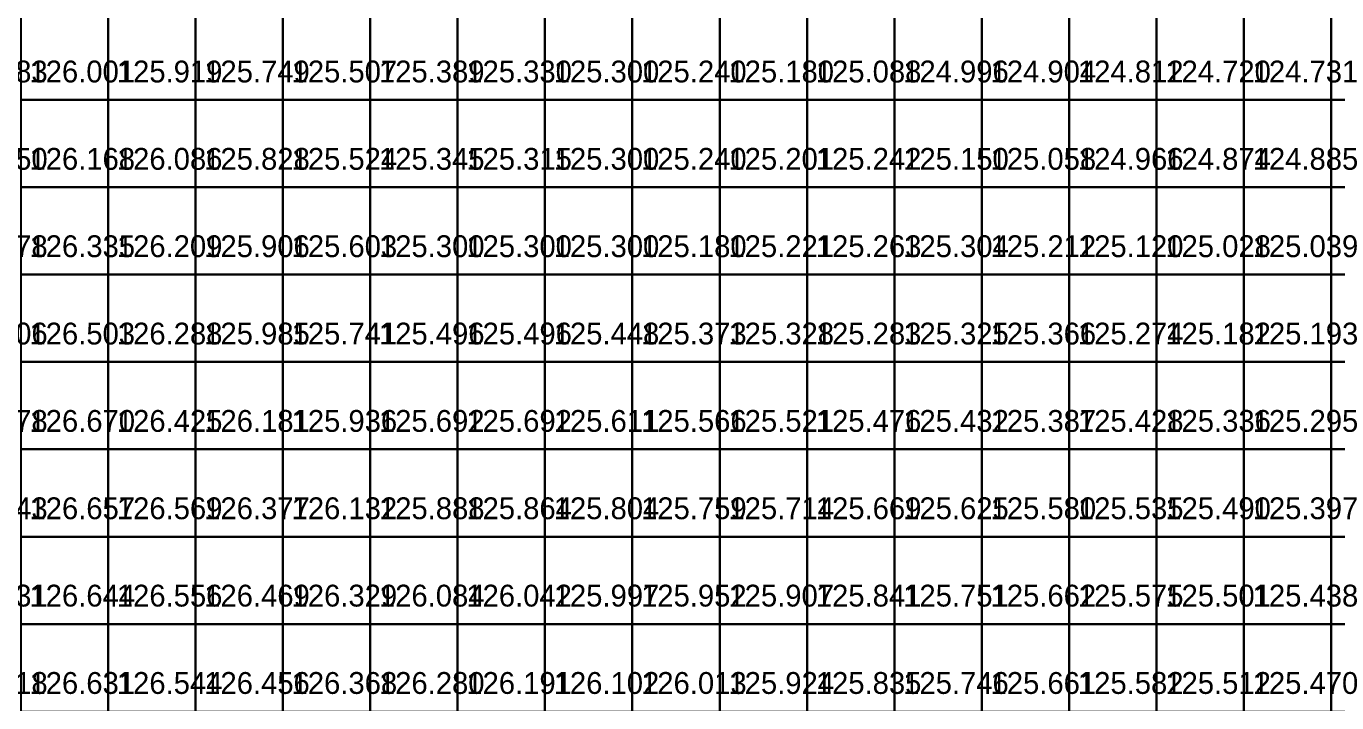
# Model space of a CAD drawing. Header units: metres. Extents: x 287857 to 287978, y 62957 to 63018.
# Drawn here: x 287947.99 to 287962.99, y 62971.93 to 62979.67 of the extents above; entities that cross this region are included whole.
import ezdxf

# ---------------------------------------------------------------- set-up
doc = ezdxf.new("R2010")
doc.units = ezdxf.units.M
for name, color, linetype, true_color in [('SURVEY-INTERP', 7, 'Continuous', 0x94a3b8), ('SURVEY-LEVEL-TXT', 7, 'Continuous', 0x4ade80), ('SURVEY-REAL', 7, 'Continuous', 0x4ade80)]:
    doc.layers.add(name, color=color, linetype=linetype, true_color=true_color)

msp = doc.modelspace()

# ---------------------------------------------------------------- linework, layer by layer
at = {"layer": 'SURVEY-INTERP'}
for points in [[(287947.925, 62978.831, 126.001), (287948.925, 62978.831, 126.001), (287948.925, 62979.831, 126.001), (287947.925, 62979.831, 126.001), (287947.925, 62978.831, 126.001)], [(287948.925, 62978.831, 125.919), (287949.925, 62978.831, 125.919), (287949.925, 62979.831, 125.919), (287948.925, 62979.831, 125.919), (287948.925, 62978.831, 125.919)], [(287949.925, 62978.831, 125.749), (287950.925, 62978.831, 125.749), (287950.925, 62979.831, 125.749), (287949.925, 62979.831, 125.749), (287949.925, 62978.831, 125.749)], [(287950.925, 62978.831, 125.507), (287951.925, 62978.831, 125.507), (287951.925, 62979.831, 125.507), (287950.925, 62979.831, 125.507), (287950.925, 62978.831, 125.507)], [(287951.925, 62978.831, 125.389), (287952.925, 62978.831, 125.389), (287952.925, 62979.831, 125.389), (287951.925, 62979.831, 125.389), (287951.925, 62978.831, 125.389)], [(287952.925, 62978.831, 125.33), (287953.925, 62978.831, 125.33), (287953.925, 62979.831, 125.33), (287952.925, 62979.831, 125.33), (287952.925, 62978.831, 125.33)], [(287953.925, 62978.831, 125.3), (287954.925, 62978.831, 125.3), (287954.925, 62979.831, 125.3), (287953.925, 62979.831, 125.3), (287953.925, 62978.831, 125.3)], [(287954.925, 62978.831, 125.24), (287955.925, 62978.831, 125.24), (287955.925, 62979.831, 125.24), (287954.925, 62979.831, 125.24), (287954.925, 62978.831, 125.24)], [(287956.925, 62978.831, 125.088), (287957.925, 62978.831, 125.088), (287957.925, 62979.831, 125.088), (287956.925, 62979.831, 125.088), (287956.925, 62978.831, 125.088)], [(287957.925, 62978.831, 124.996), (287958.925, 62978.831, 124.996), (287958.925, 62979.831, 124.996), (287957.925, 62979.831, 124.996), (287957.925, 62978.831, 124.996)], [(287958.925, 62978.831, 124.904), (287959.925, 62978.831, 124.904), (287959.925, 62979.831, 124.904), (287958.925, 62979.831, 124.904), (287958.925, 62978.831, 124.904)], [(287959.925, 62978.831, 124.812), (287960.925, 62978.831, 124.812), (287960.925, 62979.831, 124.812), (287959.925, 62979.831, 124.812), (287959.925, 62978.831, 124.812)], [(287961.925, 62978.831, 124.731), (287962.925, 62978.831, 124.731), (287962.925, 62979.831, 124.731), (287961.925, 62979.831, 124.731), (287961.925, 62978.831, 124.731)], [(287962.925, 62978.831, 124.743), (287963.925, 62978.831, 124.743), (287963.925, 62979.831, 124.743), (287962.925, 62979.831, 124.743), (287962.925, 62978.831, 124.743)], [(287947.925, 62977.831, 126.168), (287948.925, 62977.831, 126.168), (287948.925, 62978.831, 126.168), (287947.925, 62978.831, 126.168), (287947.925, 62977.831, 126.168)], [(287948.925, 62977.831, 126.086), (287949.925, 62977.831, 126.086), (287949.925, 62978.831, 126.086), (287948.925, 62978.831, 126.086), (287948.925, 62977.831, 126.086)], [(287949.925, 62977.831, 125.828), (287950.925, 62977.831, 125.828), (287950.925, 62978.831, 125.828), (287949.925, 62978.831, 125.828), (287949.925, 62977.831, 125.828)], [(287950.925, 62977.831, 125.524), (287951.925, 62977.831, 125.524), (287951.925, 62978.831, 125.524), (287950.925, 62978.831, 125.524), (287950.925, 62977.831, 125.524)], [(287951.925, 62977.831, 125.345), (287952.925, 62977.831, 125.345), (287952.925, 62978.831, 125.345), (287951.925, 62978.831, 125.345), (287951.925, 62977.831, 125.345)], [(287952.925, 62977.831, 125.315), (287953.925, 62977.831, 125.315), (287953.925, 62978.831, 125.315), (287952.925, 62978.831, 125.315), (287952.925, 62977.831, 125.315)], [(287953.925, 62977.831, 125.3), (287954.925, 62977.831, 125.3), (287954.925, 62978.831, 125.3), (287953.925, 62978.831, 125.3), (287953.925, 62977.831, 125.3)], [(287954.925, 62977.831, 125.24), (287955.925, 62977.831, 125.24), (287955.925, 62978.831, 125.24), (287954.925, 62978.831, 125.24), (287954.925, 62977.831, 125.24)], [(287955.925, 62977.831, 125.201), (287956.925, 62977.831, 125.201), (287956.925, 62978.831, 125.201), (287955.925, 62978.831, 125.201), (287955.925, 62977.831, 125.201)], [(287956.925, 62977.831, 125.242), (287957.925, 62977.831, 125.242), (287957.925, 62978.831, 125.242), (287956.925, 62978.831, 125.242), (287956.925, 62977.831, 125.242)], [(287957.925, 62977.831, 125.15), (287958.925, 62977.831, 125.15), (287958.925, 62978.831, 125.15), (287957.925, 62978.831, 125.15), (287957.925, 62977.831, 125.15)], [(287958.925, 62977.831, 125.058), (287959.925, 62977.831, 125.058), (287959.925, 62978.831, 125.058), (287958.925, 62978.831, 125.058), (287958.925, 62977.831, 125.058)], [(287959.925, 62977.831, 124.966), (287960.925, 62977.831, 124.966), (287960.925, 62978.831, 124.966), (287959.925, 62978.831, 124.966), (287959.925, 62977.831, 124.966)], [(287960.925, 62977.831, 124.874), (287961.925, 62977.831, 124.874), (287961.925, 62978.831, 124.874), (287960.925, 62978.831, 124.874), (287960.925, 62977.831, 124.874)], [(287961.925, 62977.831, 124.885), (287962.925, 62977.831, 124.885), (287962.925, 62978.831, 124.885), (287961.925, 62978.831, 124.885), (287961.925, 62977.831, 124.885)], [(287962.925, 62977.831, 124.897), (287963.925, 62977.831, 124.897), (287963.925, 62978.831, 124.897), (287962.925, 62978.831, 124.897), (287962.925, 62977.831, 124.897)], [(287947.925, 62976.831, 126.335), (287948.925, 62976.831, 126.335), (287948.925, 62977.831, 126.335), (287947.925, 62977.831, 126.335), (287947.925, 62976.831, 126.335)], [(287948.925, 62976.831, 126.209), (287949.925, 62976.831, 126.209), (287949.925, 62977.831, 126.209), (287948.925, 62977.831, 126.209), (287948.925, 62976.831, 126.209)], [(287949.925, 62976.831, 125.906), (287950.925, 62976.831, 125.906), (287950.925, 62977.831, 125.906), (287949.925, 62977.831, 125.906), (287949.925, 62976.831, 125.906)], [(287950.925, 62976.831, 125.603), (287951.925, 62976.831, 125.603), (287951.925, 62977.831, 125.603), (287950.925, 62977.831, 125.603), (287950.925, 62976.831, 125.603)], [(287952.925, 62976.831, 125.3), (287953.925, 62976.831, 125.3), (287953.925, 62977.831, 125.3), (287952.925, 62977.831, 125.3), (287952.925, 62976.831, 125.3)], [(287955.925, 62976.831, 125.221), (287956.925, 62976.831, 125.221), (287956.925, 62977.831, 125.221), (287955.925, 62977.831, 125.221), (287955.925, 62976.831, 125.221)], [(287956.925, 62976.831, 125.263), (287957.925, 62976.831, 125.263), (287957.925, 62977.831, 125.263), (287956.925, 62977.831, 125.263), (287956.925, 62976.831, 125.263)], [(287957.925, 62976.831, 125.304), (287958.925, 62976.831, 125.304), (287958.925, 62977.831, 125.304), (287957.925, 62977.831, 125.304), (287957.925, 62976.831, 125.304)], [(287958.925, 62976.831, 125.212), (287959.925, 62976.831, 125.212), (287959.925, 62977.831, 125.212), (287958.925, 62977.831, 125.212), (287958.925, 62976.831, 125.212)], [(287959.925, 62976.831, 125.12), (287960.925, 62976.831, 125.12), (287960.925, 62977.831, 125.12), (287959.925, 62977.831, 125.12), (287959.925, 62976.831, 125.12)], [(287960.925, 62976.831, 125.028), (287961.925, 62976.831, 125.028), (287961.925, 62977.831, 125.028), (287960.925, 62977.831, 125.028), (287960.925, 62976.831, 125.028)], [(287961.925, 62976.831, 125.039), (287962.925, 62976.831, 125.039), (287962.925, 62977.831, 125.039), (287961.925, 62977.831, 125.039), (287961.925, 62976.831, 125.039)], [(287962.925, 62976.831, 124.998), (287963.925, 62976.831, 124.998), (287963.925, 62977.831, 124.998), (287962.925, 62977.831, 124.998), (287962.925, 62976.831, 124.998)], [(287947.925, 62975.831, 126.503), (287948.925, 62975.831, 126.503), (287948.925, 62976.831, 126.503), (287947.925, 62976.831, 126.503), (287947.925, 62975.831, 126.503)], [(287948.925, 62975.831, 126.288), (287949.925, 62975.831, 126.288), (287949.925, 62976.831, 126.288), (287948.925, 62976.831, 126.288), (287948.925, 62975.831, 126.288)], [(287949.925, 62975.831, 125.985), (287950.925, 62975.831, 125.985), (287950.925, 62976.831, 125.985), (287949.925, 62976.831, 125.985), (287949.925, 62975.831, 125.985)], [(287950.925, 62975.831, 125.741), (287951.925, 62975.831, 125.741), (287951.925, 62976.831, 125.741), (287950.925, 62976.831, 125.741), (287950.925, 62975.831, 125.741)], [(287951.925, 62975.831, 125.496), (287952.925, 62975.831, 125.496), (287952.925, 62976.831, 125.496), (287951.925, 62976.831, 125.496), (287951.925, 62975.831, 125.496)], [(287952.925, 62975.831, 125.496), (287953.925, 62975.831, 125.496), (287953.925, 62976.831, 125.496), (287952.925, 62976.831, 125.496), (287952.925, 62975.831, 125.496)], [(287953.925, 62975.831, 125.448), (287954.925, 62975.831, 125.448), (287954.925, 62976.831, 125.448), (287953.925, 62976.831, 125.448), (287953.925, 62975.831, 125.448)], [(287954.925, 62975.831, 125.373), (287955.925, 62975.831, 125.373), (287955.925, 62976.831, 125.373), (287954.925, 62976.831, 125.373), (287954.925, 62975.831, 125.373)], [(287955.925, 62975.831, 125.328), (287956.925, 62975.831, 125.328), (287956.925, 62976.831, 125.328), (287955.925, 62976.831, 125.328), (287955.925, 62975.831, 125.328)], [(287956.925, 62975.831, 125.283), (287957.925, 62975.831, 125.283), (287957.925, 62976.831, 125.283), (287956.925, 62976.831, 125.283), (287956.925, 62975.831, 125.283)], [(287957.925, 62975.831, 125.325), (287958.925, 62975.831, 125.325), (287958.925, 62976.831, 125.325), (287957.925, 62976.831, 125.325), (287957.925, 62975.831, 125.325)], [(287958.925, 62975.831, 125.366), (287959.925, 62975.831, 125.366), (287959.925, 62976.831, 125.366), (287958.925, 62976.831, 125.366), (287958.925, 62975.831, 125.366)], [(287959.925, 62975.831, 125.274), (287960.925, 62975.831, 125.274), (287960.925, 62976.831, 125.274), (287959.925, 62976.831, 125.274), (287959.925, 62975.831, 125.274)], [(287960.925, 62975.831, 125.182), (287961.925, 62975.831, 125.182), (287961.925, 62976.831, 125.182), (287960.925, 62976.831, 125.182), (287960.925, 62975.831, 125.182)], [(287961.925, 62975.831, 125.193), (287962.925, 62975.831, 125.193), (287962.925, 62976.831, 125.193), (287961.925, 62976.831, 125.193), (287961.925, 62975.831, 125.193)], [(287962.925, 62975.831, 125.1), (287963.925, 62975.831, 125.1), (287963.925, 62976.831, 125.1), (287962.925, 62976.831, 125.1), (287962.925, 62975.831, 125.1)], [(287948.925, 62974.831, 126.425), (287949.925, 62974.831, 126.425), (287949.925, 62975.831, 126.425), (287948.925, 62975.831, 126.425), (287948.925, 62974.831, 126.425)], [(287949.925, 62974.831, 126.181), (287950.925, 62974.831, 126.181), (287950.925, 62975.831, 126.181), (287949.925, 62975.831, 126.181), (287949.925, 62974.831, 126.181)], [(287950.925, 62974.831, 125.936), (287951.925, 62974.831, 125.936), (287951.925, 62975.831, 125.936), (287950.925, 62975.831, 125.936), (287950.925, 62974.831, 125.936)], [(287951.925, 62974.831, 125.692), (287952.925, 62974.831, 125.692), (287952.925, 62975.831, 125.692), (287951.925, 62975.831, 125.692), (287951.925, 62974.831, 125.692)], [(287952.925, 62974.831, 125.692), (287953.925, 62974.831, 125.692), (287953.925, 62975.831, 125.692), (287952.925, 62975.831, 125.692), (287952.925, 62974.831, 125.692)], [(287953.925, 62974.831, 125.611), (287954.925, 62974.831, 125.611), (287954.925, 62975.831, 125.611), (287953.925, 62975.831, 125.611), (287953.925, 62974.831, 125.611)], [(287954.925, 62974.831, 125.566), (287955.925, 62974.831, 125.566), (287955.925, 62975.831, 125.566), (287954.925, 62975.831, 125.566), (287954.925, 62974.831, 125.566)], [(287955.925, 62974.831, 125.521), (287956.925, 62974.831, 125.521), (287956.925, 62975.831, 125.521), (287955.925, 62975.831, 125.521), (287955.925, 62974.831, 125.521)], [(287956.925, 62974.831, 125.476), (287957.925, 62974.831, 125.476), (287957.925, 62975.831, 125.476), (287956.925, 62975.831, 125.476), (287956.925, 62974.831, 125.476)], [(287957.925, 62974.831, 125.432), (287958.925, 62974.831, 125.432), (287958.925, 62975.831, 125.432), (287957.925, 62975.831, 125.432), (287957.925, 62974.831, 125.432)], [(287958.925, 62974.831, 125.387), (287959.925, 62974.831, 125.387), (287959.925, 62975.831, 125.387), (287958.925, 62975.831, 125.387), (287958.925, 62974.831, 125.387)], [(287959.925, 62974.831, 125.428), (287960.925, 62974.831, 125.428), (287960.925, 62975.831, 125.428), (287959.925, 62975.831, 125.428), (287959.925, 62974.831, 125.428)], [(287960.925, 62974.831, 125.336), (287961.925, 62974.831, 125.336), (287961.925, 62975.831, 125.336), (287960.925, 62975.831, 125.336), (287960.925, 62974.831, 125.336)], [(287961.925, 62974.831, 125.295), (287962.925, 62974.831, 125.295), (287962.925, 62975.831, 125.295), (287961.925, 62975.831, 125.295), (287961.925, 62974.831, 125.295)], [(287962.925, 62974.831, 125.202), (287963.925, 62974.831, 125.202), (287963.925, 62975.831, 125.202), (287962.925, 62975.831, 125.202), (287962.925, 62974.831, 125.202)], [(287947.925, 62973.831, 126.657), (287948.925, 62973.831, 126.657), (287948.925, 62974.831, 126.657), (287947.925, 62974.831, 126.657), (287947.925, 62973.831, 126.657)], [(287948.925, 62973.831, 126.569), (287949.925, 62973.831, 126.569), (287949.925, 62974.831, 126.569), (287948.925, 62974.831, 126.569), (287948.925, 62973.831, 126.569)], [(287949.925, 62973.831, 126.377), (287950.925, 62973.831, 126.377), (287950.925, 62974.831, 126.377), (287949.925, 62974.831, 126.377), (287949.925, 62973.831, 126.377)], [(287950.925, 62973.831, 126.132), (287951.925, 62973.831, 126.132), (287951.925, 62974.831, 126.132), (287950.925, 62974.831, 126.132), (287950.925, 62973.831, 126.132)], [(287951.925, 62973.831, 125.888), (287952.925, 62973.831, 125.888), (287952.925, 62974.831, 125.888), (287951.925, 62974.831, 125.888), (287951.925, 62973.831, 125.888)], [(287952.925, 62973.831, 125.864), (287953.925, 62973.831, 125.864), (287953.925, 62974.831, 125.864), (287952.925, 62974.831, 125.864), (287952.925, 62973.831, 125.864)], [(287953.925, 62973.831, 125.804), (287954.925, 62973.831, 125.804), (287954.925, 62974.831, 125.804), (287953.925, 62974.831, 125.804), (287953.925, 62973.831, 125.804)], [(287954.925, 62973.831, 125.759), (287955.925, 62973.831, 125.759), (287955.925, 62974.831, 125.759), (287954.925, 62974.831, 125.759), (287954.925, 62973.831, 125.759)], [(287955.925, 62973.831, 125.714), (287956.925, 62973.831, 125.714), (287956.925, 62974.831, 125.714), (287955.925, 62974.831, 125.714), (287955.925, 62973.831, 125.714)], [(287956.925, 62973.831, 125.669), (287957.925, 62973.831, 125.669), (287957.925, 62974.831, 125.669), (287956.925, 62974.831, 125.669), (287956.925, 62973.831, 125.669)], [(287957.925, 62973.831, 125.625), (287958.925, 62973.831, 125.625), (287958.925, 62974.831, 125.625), (287957.925, 62974.831, 125.625), (287957.925, 62973.831, 125.625)], [(287958.925, 62973.831, 125.58), (287959.925, 62973.831, 125.58), (287959.925, 62974.831, 125.58), (287958.925, 62974.831, 125.58), (287958.925, 62973.831, 125.58)], [(287959.925, 62973.831, 125.535), (287960.925, 62973.831, 125.535), (287960.925, 62974.831, 125.535), (287959.925, 62974.831, 125.535), (287959.925, 62973.831, 125.535)], [(287961.925, 62973.831, 125.397), (287962.925, 62973.831, 125.397), (287962.925, 62974.831, 125.397), (287961.925, 62974.831, 125.397), (287961.925, 62973.831, 125.397)], [(287962.925, 62973.831, 125.304), (287963.925, 62973.831, 125.304), (287963.925, 62974.831, 125.304), (287962.925, 62974.831, 125.304), (287962.925, 62973.831, 125.304)], [(287947.925, 62972.831, 126.644), (287948.925, 62972.831, 126.644), (287948.925, 62973.831, 126.644), (287947.925, 62973.831, 126.644), (287947.925, 62972.831, 126.644)], [(287948.925, 62972.831, 126.556), (287949.925, 62972.831, 126.556), (287949.925, 62973.831, 126.556), (287948.925, 62973.831, 126.556), (287948.925, 62972.831, 126.556)], [(287949.925, 62972.831, 126.469), (287950.925, 62972.831, 126.469), (287950.925, 62973.831, 126.469), (287949.925, 62973.831, 126.469), (287949.925, 62972.831, 126.469)], [(287950.925, 62972.831, 126.329), (287951.925, 62972.831, 126.329), (287951.925, 62973.831, 126.329), (287950.925, 62973.831, 126.329), (287950.925, 62972.831, 126.329)], [(287951.925, 62972.831, 126.084), (287952.925, 62972.831, 126.084), (287952.925, 62973.831, 126.084), (287951.925, 62973.831, 126.084), (287951.925, 62972.831, 126.084)], [(287952.925, 62972.831, 126.042), (287953.925, 62972.831, 126.042), (287953.925, 62973.831, 126.042), (287952.925, 62973.831, 126.042), (287952.925, 62972.831, 126.042)], [(287953.925, 62972.831, 125.997), (287954.925, 62972.831, 125.997), (287954.925, 62973.831, 125.997), (287953.925, 62973.831, 125.997), (287953.925, 62972.831, 125.997)], [(287954.925, 62972.831, 125.952), (287955.925, 62972.831, 125.952), (287955.925, 62973.831, 125.952), (287954.925, 62973.831, 125.952), (287954.925, 62972.831, 125.952)], [(287955.925, 62972.831, 125.907), (287956.925, 62972.831, 125.907), (287956.925, 62973.831, 125.907), (287955.925, 62973.831, 125.907), (287955.925, 62972.831, 125.907)], [(287956.925, 62972.831, 125.841), (287957.925, 62972.831, 125.841), (287957.925, 62973.831, 125.841), (287956.925, 62973.831, 125.841), (287956.925, 62972.831, 125.841)], [(287957.925, 62972.831, 125.751), (287958.925, 62972.831, 125.751), (287958.925, 62973.831, 125.751), (287957.925, 62973.831, 125.751), (287957.925, 62972.831, 125.751)], [(287958.925, 62972.831, 125.662), (287959.925, 62972.831, 125.662), (287959.925, 62973.831, 125.662), (287958.925, 62973.831, 125.662), (287958.925, 62972.831, 125.662)], [(287959.925, 62972.831, 125.575), (287960.925, 62972.831, 125.575), (287960.925, 62973.831, 125.575), (287959.925, 62973.831, 125.575), (287959.925, 62972.831, 125.575)], [(287960.925, 62972.831, 125.501), (287961.925, 62972.831, 125.501), (287961.925, 62973.831, 125.501), (287960.925, 62973.831, 125.501), (287960.925, 62972.831, 125.501)], [(287961.925, 62972.831, 125.438), (287962.925, 62972.831, 125.438), (287962.925, 62973.831, 125.438), (287961.925, 62973.831, 125.438), (287961.925, 62972.831, 125.438)], [(287962.925, 62972.831, 125.355), (287963.925, 62972.831, 125.355), (287963.925, 62973.831, 125.355), (287962.925, 62973.831, 125.355), (287962.925, 62972.831, 125.355)], [(287947.925, 62971.831, 126.631), (287948.925, 62971.831, 126.631), (287948.925, 62972.831, 126.631), (287947.925, 62972.831, 126.631), (287947.925, 62971.831, 126.631)], [(287948.925, 62971.831, 126.544), (287949.925, 62971.831, 126.544), (287949.925, 62972.831, 126.544), (287948.925, 62972.831, 126.544), (287948.925, 62971.831, 126.544)], [(287949.925, 62971.831, 126.456), (287950.925, 62971.831, 126.456), (287950.925, 62972.831, 126.456), (287949.925, 62972.831, 126.456), (287949.925, 62971.831, 126.456)], [(287950.925, 62971.831, 126.368), (287951.925, 62971.831, 126.368), (287951.925, 62972.831, 126.368), (287950.925, 62972.831, 126.368), (287950.925, 62971.831, 126.368)], [(287952.925, 62971.831, 126.191), (287953.925, 62971.831, 126.191), (287953.925, 62972.831, 126.191), (287952.925, 62972.831, 126.191), (287952.925, 62971.831, 126.191)], [(287953.925, 62971.831, 126.102), (287954.925, 62971.831, 126.102), (287954.925, 62972.831, 126.102), (287953.925, 62972.831, 126.102), (287953.925, 62971.831, 126.102)], [(287954.925, 62971.831, 126.013), (287955.925, 62971.831, 126.013), (287955.925, 62972.831, 126.013), (287954.925, 62972.831, 126.013), (287954.925, 62971.831, 126.013)], [(287955.925, 62971.831, 125.924), (287956.925, 62971.831, 125.924), (287956.925, 62972.831, 125.924), (287955.925, 62972.831, 125.924), (287955.925, 62971.831, 125.924)], [(287956.925, 62971.831, 125.835), (287957.925, 62971.831, 125.835), (287957.925, 62972.831, 125.835), (287956.925, 62972.831, 125.835), (287956.925, 62971.831, 125.835)], [(287957.925, 62971.831, 125.746), (287958.925, 62971.831, 125.746), (287958.925, 62972.831, 125.746), (287957.925, 62972.831, 125.746), (287957.925, 62971.831, 125.746)], [(287958.925, 62971.831, 125.661), (287959.925, 62971.831, 125.661), (287959.925, 62972.831, 125.661), (287958.925, 62972.831, 125.661), (287958.925, 62971.831, 125.661)], [(287959.925, 62971.831, 125.582), (287960.925, 62971.831, 125.582), (287960.925, 62972.831, 125.582), (287959.925, 62972.831, 125.582), (287959.925, 62971.831, 125.582)], [(287960.925, 62971.831, 125.512), (287961.925, 62971.831, 125.512), (287961.925, 62972.831, 125.512), (287960.925, 62972.831, 125.512), (287960.925, 62971.831, 125.512)], [(287962.925, 62971.831, 125.382), (287963.925, 62971.831, 125.382), (287963.925, 62972.831, 125.382), (287962.925, 62972.831, 125.382), (287962.925, 62971.831, 125.382)]]:
    msp.add_polyline3d(points, dxfattribs=at)
at = {"layer": 'SURVEY-REAL'}
for points in [[(287955.925, 62978.831, 125.18), (287956.925, 62978.831, 125.18), (287956.925, 62979.831, 125.18), (287955.925, 62979.831, 125.18), (287955.925, 62978.831, 125.18)], [(287960.925, 62978.831, 124.72), (287961.925, 62978.831, 124.72), (287961.925, 62979.831, 124.72), (287960.925, 62979.831, 124.72), (287960.925, 62978.831, 124.72)], [(287951.925, 62976.831, 125.3), (287952.925, 62976.831, 125.3), (287952.925, 62977.831, 125.3), (287951.925, 62977.831, 125.3), (287951.925, 62976.831, 125.3)], [(287953.925, 62976.831, 125.3), (287954.925, 62976.831, 125.3), (287954.925, 62977.831, 125.3), (287953.925, 62977.831, 125.3), (287953.925, 62976.831, 125.3)], [(287954.925, 62976.831, 125.18), (287955.925, 62976.831, 125.18), (287955.925, 62977.831, 125.18), (287954.925, 62977.831, 125.18), (287954.925, 62976.831, 125.18)], [(287947.925, 62974.831, 126.67), (287948.925, 62974.831, 126.67), (287948.925, 62975.831, 126.67), (287947.925, 62975.831, 126.67), (287947.925, 62974.831, 126.67)], [(287960.925, 62973.831, 125.49), (287961.925, 62973.831, 125.49), (287961.925, 62974.831, 125.49), (287960.925, 62974.831, 125.49), (287960.925, 62973.831, 125.49)], [(287951.925, 62971.831, 126.28), (287952.925, 62971.831, 126.28), (287952.925, 62972.831, 126.28), (287951.925, 62972.831, 126.28), (287951.925, 62971.831, 126.28)], [(287961.925, 62971.831, 125.47), (287962.925, 62971.831, 125.47), (287962.925, 62972.831, 125.47), (287961.925, 62972.831, 125.47), (287961.925, 62971.831, 125.47)]]:
    msp.add_polyline3d(points, dxfattribs=at)

# ---------------------------------------------------------------- texts
at = {"layer": 'SURVEY-LEVEL-TXT'}
for s, p in [('126.083', (287947.025, 62979.031, 126.083)), ('126.001', (287948.025, 62979.031, 126.001)), ('125.919', (287949.025, 62979.031, 125.919)), ('125.749', (287950.025, 62979.031, 125.749)), ('125.507', (287951.025, 62979.031, 125.507)), ('125.389', (287952.025, 62979.031, 125.389)), ('125.330', (287953.025, 62979.031, 125.33)), ('125.300', (287954.025, 62979.031, 125.3)), ('125.240', (287955.025, 62979.031, 125.24)), ('125.180', (287956.025, 62979.031, 125.18)), ('125.088', (287957.025, 62979.031, 125.088)), ('124.996', (287958.025, 62979.031, 124.996)), ('124.904', (287959.025, 62979.031, 124.904)), ('124.812', (287960.025, 62979.031, 124.812)), ('124.720', (287961.025, 62979.031, 124.72)), ('124.731', (287962.025, 62979.031, 124.731)), ('126.250', (287947.025, 62978.031, 126.25)), ('126.168', (287948.025, 62978.031, 126.168)), ('126.086', (287949.025, 62978.031, 126.086)), ('125.828', (287950.025, 62978.031, 125.828)), ('125.524', (287951.025, 62978.031, 125.524)), ('125.345', (287952.025, 62978.031, 125.345)), ('125.315', (287953.025, 62978.031, 125.315)), ('125.300', (287954.025, 62978.031, 125.3)), ('125.240', (287955.025, 62978.031, 125.24)), ('125.201', (287956.025, 62978.031, 125.201)), ('125.242', (287957.025, 62978.031, 125.242)), ('125.150', (287958.025, 62978.031, 125.15)), ('125.058', (287959.025, 62978.031, 125.058)), ('124.966', (287960.025, 62978.031, 124.966)), ('124.874', (287961.025, 62978.031, 124.874)), ('124.885', (287962.025, 62978.031, 124.885)), ('126.378', (287947.025, 62977.031, 126.378)), ('126.335', (287948.025, 62977.031, 126.335)), ('126.209', (287949.025, 62977.031, 126.209)), ('125.906', (287950.025, 62977.031, 125.906)), ('125.603', (287951.025, 62977.031, 125.603)), ('125.300', (287952.025, 62977.031, 125.3)), ('125.300', (287953.025, 62977.031, 125.3)), ('125.300', (287954.025, 62977.031, 125.3)), ('125.180', (287955.025, 62977.031, 125.18)), ('125.221', (287956.025, 62977.031, 125.221)), ('125.263', (287957.025, 62977.031, 125.263)), ('125.304', (287958.025, 62977.031, 125.304)), ('125.212', (287959.025, 62977.031, 125.212)), ('125.120', (287960.025, 62977.031, 125.12)), ('125.028', (287961.025, 62977.031, 125.028)), ('125.039', (287962.025, 62977.031, 125.039)), ('126.506', (287947.025, 62976.031, 126.506)), ('126.503', (287948.025, 62976.031, 126.503)), ('126.288', (287949.025, 62976.031, 126.288)), ('125.985', (287950.025, 62976.031, 125.985)), ('125.741', (287951.025, 62976.031, 125.741)), ('125.496', (287952.025, 62976.031, 125.496)), ('125.496', (287953.025, 62976.031, 125.496)), ('125.448', (287954.025, 62976.031, 125.448)), ('125.373', (287955.025, 62976.031, 125.373)), ('125.328', (287956.025, 62976.031, 125.328)), ('125.283', (287957.025, 62976.031, 125.283)), ('125.325', (287958.025, 62976.031, 125.325)), ('125.366', (287959.025, 62976.031, 125.366)), ('125.274', (287960.025, 62976.031, 125.274)), ('125.182', (287961.025, 62976.031, 125.182)), ('125.193', (287962.025, 62976.031, 125.193)), ('126.678', (287947.025, 62975.031, 126.678)), ('126.670', (287948.025, 62975.031, 126.67)), ('126.425', (287949.025, 62975.031, 126.425)), ('126.181', (287950.025, 62975.031, 126.181)), ('125.936', (287951.025, 62975.031, 125.936)), ('125.692', (287952.025, 62975.031, 125.692)), ('125.692', (287953.025, 62975.031, 125.692)), ('125.611', (287954.025, 62975.031, 125.611)), ('125.566', (287955.025, 62975.031, 125.566)), ('125.521', (287956.025, 62975.031, 125.521)), ('125.476', (287957.025, 62975.031, 125.476)), ('125.432', (287958.025, 62975.031, 125.432)), ('125.387', (287959.025, 62975.031, 125.387)), ('125.428', (287960.025, 62975.031, 125.428)), ('125.336', (287961.025, 62975.031, 125.336)), ('125.295', (287962.025, 62975.031, 125.295)), ('126.743', (287947.025, 62974.031, 126.743)), ('126.657', (287948.025, 62974.031, 126.657)), ('126.569', (287949.025, 62974.031, 126.569)), ('126.377', (287950.025, 62974.031, 126.377)), ('126.132', (287951.025, 62974.031, 126.132)), ('125.888', (287952.025, 62974.031, 125.888)), ('125.864', (287953.025, 62974.031, 125.864)), ('125.804', (287954.025, 62974.031, 125.804)), ('125.759', (287955.025, 62974.031, 125.759)), ('125.714', (287956.025, 62974.031, 125.714)), ('125.669', (287957.025, 62974.031, 125.669)), ('125.625', (287958.025, 62974.031, 125.625)), ('125.580', (287959.025, 62974.031, 125.58)), ('125.535', (287960.025, 62974.031, 125.535)), ('125.490', (287961.025, 62974.031, 125.49)), ('125.397', (287962.025, 62974.031, 125.397)), ('126.731', (287947.025, 62973.031, 126.731)), ('126.644', (287948.025, 62973.031, 126.644)), ('126.556', (287949.025, 62973.031, 126.556)), ('126.469', (287950.025, 62973.031, 126.469)), ('126.329', (287951.025, 62973.031, 126.329)), ('126.084', (287952.025, 62973.031, 126.084)), ('126.042', (287953.025, 62973.031, 126.042)), ('125.997', (287954.025, 62973.031, 125.997)), ('125.952', (287955.025, 62973.031, 125.952)), ('125.907', (287956.025, 62973.031, 125.907)), ('125.841', (287957.025, 62973.031, 125.841)), ('125.751', (287958.025, 62973.031, 125.751)), ('125.662', (287959.025, 62973.031, 125.662)), ('125.575', (287960.025, 62973.031, 125.575)), ('125.501', (287961.025, 62973.031, 125.501)), ('125.438', (287962.025, 62973.031, 125.438)), ('126.718', (287947.025, 62972.031, 126.718)), ('126.631', (287948.025, 62972.031, 126.631)), ('126.544', (287949.025, 62972.031, 126.544)), ('126.456', (287950.025, 62972.031, 126.456)), ('126.368', (287951.025, 62972.031, 126.368)), ('126.280', (287952.025, 62972.031, 126.28)), ('126.191', (287953.025, 62972.031, 126.191)), ('126.102', (287954.025, 62972.031, 126.102)), ('126.013', (287955.025, 62972.031, 126.013)), ('125.924', (287956.025, 62972.031, 125.924)), ('125.835', (287957.025, 62972.031, 125.835)), ('125.746', (287958.025, 62972.031, 125.746)), ('125.661', (287959.025, 62972.031, 125.661)), ('125.582', (287960.025, 62972.031, 125.582)), ('125.512', (287961.025, 62972.031, 125.512)), ('125.470', (287962.025, 62972.031, 125.47))]:
    msp.add_text(s, height=0.25, dxfattribs=at).set_placement(p)

doc.saveas('drawing.dxf')
